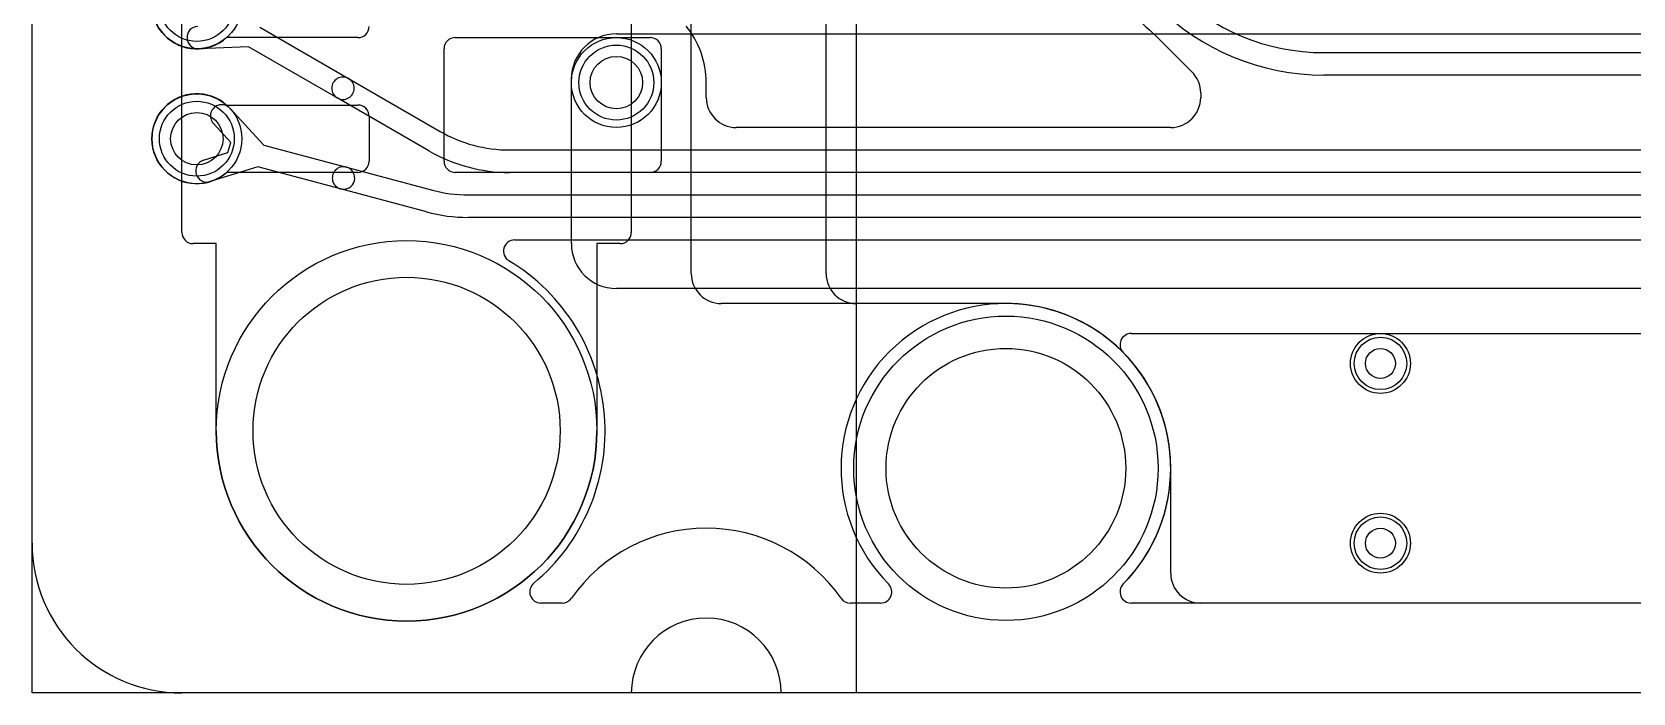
# Model space of a CAD drawing. Extents: x 0 to 57.3, y -1 to 20.5.
# Drawn here: x 0 to 10.69, y 0 to 4.41 of the extents above; entities that cross this region are included whole.
import ezdxf

# ---------------------------------------------------------------- set-up
doc = ezdxf.new("R2010")
doc.units = 0
for name, color, linetype in [('Hole', 1, 'CONTINUOUS'), ('L1', 3, 'CONTINUOUS'), ('L2', 3, 'CONTINUOUS'), ('L3', 3, 'CONTINUOUS'), ('L4', 3, 'CONTINUOUS'), ('Outline', 7, 'CONTINUOUS'), ('PartsArea-A', 111, 'CONTINUOUS'), ('PartsArea-B', 111, 'CONTINUOUS'), ('Resist-A', 2, 'CONTINUOUS'), ('Resist-B', 2, 'CONTINUOUS')]:
    doc.layers.add(name, color=color, linetype=linetype)

msp = doc.modelspace()

# ---------------------------------------------------------------- linework, layer by layer
at = {"layer": 'Hole'}
for centre, radius in [((3.9, 4.075), 0.175), ((1.1, 3.7), 0.175), ((2.5, 1.75), 1.025), ((6.5, 1.5), 0.8), ((9, 2.2), 0.1), ((9, 1), 0.1)]:
    msp.add_circle(centre, radius, dxfattribs=at)
at = {"layer": 'L1'}
for p, q in [((4.4, 2.80004), (4.4, 5.1489)), ((2.175, 4.375), (1.29843, 4.375)), ((2.75, 3.55), (2.75, 4.3)), ((2.825, 4.375), (4.125, 4.375)), ((4.2, 4.3), (4.2, 3.55)), ((1.29843, 3.925), (2.175, 3.925)), ((2.25, 3.85), (2.25, 3.55)), ((2.175, 3.475), (1.29843, 3.475)), ((4.125, 3.475), (2.825, 3.475)), ((6.5, 2.60004), (4.6, 2.60004)), ((7.60004, 0.8), (7.60004, 1.5)), ((17.775, 0.6), (7.80004, 0.6))]:
    msp.add_line(p, q, dxfattribs=at)
for centre, radius in [((1.1, 4.6), 0.3), ((3.9, 4.075), 0.3), ((1.1, 3.7), 0.3), ((9, 2.2), 0.2), ((9, 1), 0.2)]:
    msp.add_circle(centre, radius, dxfattribs=at)
for centre, radius, start, end in [((1.1, 4.6), 0.3, 48.590571, -48.590571), ((2.175, 4.45), 0.075, -90, 0), ((2.825, 4.3), 0.075, 90, 180), ((4.125, 4.3), 0.075, 0, 90), ((1.1, 3.7), 0.3, 48.590571, -48.590571), ((2.175, 3.85), 0.075, 0, 90), ((2.175, 3.55), 0.075, -90, 0), ((2.825, 3.55), 0.075, 180, -90), ((4.125, 3.55), 0.075, -90, 0), ((4.6, 2.80004), 0.2, 180, -90), ((6.5, 1.5), 1.10004, 0, 90), ((7.80004, 0.8), 0.2, 180, -90)]:
    msp.add_arc(centre, radius, start, end, dxfattribs=at)
at = {"layer": 'L2'}
for p, q in [((3.9, 4.4), (22.12366, 4.4)), ((3.6, 3), (3.6, 4.1)), ((23.04634, 2.7), (3.9, 2.7)), ((7.33668, 2.39996), (22.72351, 2.39996)), ((17.77499, 0.60004), (7.33668, 0.60004))]:
    msp.add_line(p, q, dxfattribs=at)
for centre, radius in [((3.9, 4.075), 0.3), ((9, 2.2), 0.2), ((9, 1), 0.2)]:
    msp.add_circle(centre, radius, dxfattribs=at)
for centre, radius, start, end in [((3.9, 4.1), 0.3, 90, 180), ((3.9, 3), 0.3, 180, -90), ((7.33668, 2.32499), 0.07497, 90, -135.399907), ((6.5, 1.5), 1.10004, -44.59671, 44.59671), ((7.33668, 0.67501), 0.07497, 135.399907, -90)]:
    msp.add_arc(centre, radius, start, end, dxfattribs=at)
at = {"layer": 'L3'}
for p, q in [((5.3, 2.80004), (5.3, 5.07496)), ((6.5, 2.60004), (5.5, 2.60004)), ((17.77499, 0.60004), (7.33668, 0.60004))]:
    msp.add_line(p, q, dxfattribs=at)
for centre in [(9, 2.2), (9, 1)]:
    msp.add_circle(centre, 0.2, dxfattribs=at)
for centre, radius, start, end in [((5.5, 2.80004), 0.2, 180, -90), ((6.5, 1.5), 1.10004, -44.59671, 90), ((7.33668, 0.67501), 0.07497, 135.399907, -90)]:
    msp.add_arc(centre, radius, start, end, dxfattribs=at)
at = {"layer": 'L4'}
for p, q in [((1.52008, 4.44407), (2.11267, 4.10193)), ((7.49656, 4.3918), (7.74142, 4.14694)), ((1.44509, 4.31416), (1.11253, 4.30027)), ((2.03767, 3.97203), (1.44509, 4.31416)), ((8.62132, 4.275), (20.8614, 4.275)), ((2.11267, 4.10193), (2.72413, 3.74891)), ((4.50004, 3.97503), (4.50004, 4.075)), ((20.8614, 4.125), (8.62132, 4.125)), ((2.64913, 3.61901), (2.03767, 3.97203)), ((7.8, 4.00552), (7.8, 3.97503)), ((1.32081, 3.90308), (1.54614, 3.6581)), ((1.32616, 3.67569), (1.21041, 3.80154)), ((7.6, 3.77503), (4.70004, 3.77503)), ((1.30799, 3.60797), (1.32616, 3.67569)), ((1.54614, 3.6581), (2.09848, 3.5101)), ((1.14485, 3.55686), (1.30799, 3.60797)), ((3.18662, 3.62499), (21.13578, 3.62499)), ((1.50732, 3.51322), (1.18969, 3.41372)), ((2.05966, 3.36522), (1.50732, 3.51322)), ((2.09848, 3.5101), (2.67188, 3.35647)), ((21.13578, 3.47499), (3.18662, 3.47499)), ((2.63306, 3.21158), (2.05966, 3.36522)), ((2.91128, 3.32495), (21.93349, 3.32495)), ((21.93349, 3.17495), (2.91128, 3.17495)), ((3.22123, 3.02491), (21.93349, 3.02491)), ((3.53823, 0.60004), (3.3969, 0.60004)), ((5.66332, 0.60004), (5.46177, 0.60004)), ((17.77499, 0.60004), (7.33668, 0.60004))]:
    msp.add_line(p, q, dxfattribs=at)
for centre, radius in [((1.1, 4.6), 0.3), ((3.9, 4.075), 0.3), ((1.1, 3.7), 0.3), ((9, 2.2), 0.2), ((9, 1), 0.2)]:
    msp.add_circle(centre, radius, dxfattribs=at)
for centre, radius, start, end in [((8.62132, 5.7), 1.425, -135, -90), ((8.62132, 5.7), 1.575, -135, -90), ((1.1094, 4.3752), 0.075, 92.391987, -87.608137), ((3.9, 4.075), 0.60004, 0, 38.9424), ((8.62132, 5.70001), 1.72505, -134.999765, -130.86738), ((7.44355, 4.33879), 0.07497, 45, 49.132593), ((2.07517, 4.03698), 0.075, 59.999272, -119.999536), ((2.07517, 4.03698), 0.075, -120.000728, 59.999765), ((7.6, 4.00552), 0.2, 0, 45), ((4.70004, 3.97503), 0.2, 180, -90), ((7.6, 3.97503), 0.2, -90, 0), ((1.26561, 3.85231), 0.075, 42.606185, -137.392983), ((3.18662, 4.54999), 0.925, -119.999372, -90), ((1.16727, 3.48529), 0.075, 107.393673, -72.606362), ((3.18662, 4.54999), 1.075, -119.999467, -90), ((2.07907, 3.43766), 0.075, 75.000177, -104.999807), ((2.07907, 3.43766), 0.075, -104.999823, 75.000055), ((2.91128, 4.24995), 0.925, -104.999438, -90), ((2.91128, 4.24995), 1.075, -104.999464, -90), ((3.22123, 2.94994), 0.07497, 90, -121.005697), ((2.5, 1.75), 1.32504, -50.160546, 58.991675), ((6.5, 1.5), 1.10004, -44.59671, -135.40329), ((4.5, 0), 1.10004, 35.062554, 144.937446), ((3.3969, 0.67501), 0.07497, 129.83786, -90), ((5.66332, 0.67501), 0.07497, -90, 44.600093), ((7.33668, 0.67501), 0.07497, 135.399907, -90), ((3.53823, 0.67501), 0.07497, -90, -35.065903), ((5.46177, 0.67501), 0.07497, -144.934097, -90)]:
    msp.add_arc(centre, radius, start, end, dxfattribs=at)
at = {"layer": 'Outline'}
for p, q in [((0, 1), (0, 19)), ((4, 0), (1, 0)), ((18.45, 0), (5, 0))]:
    msp.add_line(p, q, dxfattribs=at)
for centre, radius, start, end in [((1, 1), 1, 180, -90), ((4.5, 0), 0.5, 0, 180)]:
    msp.add_arc(centre, radius, start, end, dxfattribs=at)
at = {"layer": 'PartsArea-A'}
for p, q in [((5.5, 20), (5.5, 0)), ((0, 1), (0, 19)), ((4, 0), (1, 0)), ((5.5, 0), (5, 0))]:
    msp.add_line(p, q, dxfattribs=at)
for centre, radius, start, end in [((1, 1), 1, 180, -90), ((4.5, 0), 0.5, 0, 180)]:
    msp.add_arc(centre, radius, start, end, dxfattribs=at)
at = {"layer": 'PartsArea-B'}
for p, q in [((0, 0), (0, 20)), ((5.5, 20), (5.5, 0)), ((0, 1), (0, 19)), ((57.3, 0), (0, 0)), ((4, 0), (1, 0)), ((5.5, 0), (5, 0))]:
    msp.add_line(p, q, dxfattribs=at)
for centre, radius, start, end in [((1, 1), 1, 180, -90), ((4.5, 0), 0.5, 0, 180)]:
    msp.add_arc(centre, radius, start, end, dxfattribs=at)
at = {"layer": 'Resist-A'}
for p, q in [((1, 3.075), (1, 16.925)), ((4, 16.925), (4, 3.075)), ((1.23, 3), (1.075, 3)), ((1.23, 1.75), (1.23, 3)), ((3.925, 3), (3.77, 3)), ((3.77, 3), (3.77, 1.75))]:
    msp.add_line(p, q, dxfattribs=at)
for centre, radius in [((1.1, 4.6), 0.25), ((3.9, 4.075), 0.25), ((1.1, 3.7), 0.25), ((2.5, 1.75), 1.27), ((6.5, 1.5), 1.016), ((9, 2.2), 0.175), ((9, 1), 0.175)]:
    msp.add_circle(centre, radius, dxfattribs=at)
for centre, radius, start, end in [((1.075, 3.075), 0.075, 180, -90), ((3.925, 3.075), 0.075, -90, 0), ((2.5, 1.75), 1.27, 180, 0)]:
    msp.add_arc(centre, radius, start, end, dxfattribs=at)
at = {"layer": 'Resist-B'}
for centre, radius in [((1.1, 4.6), 0.25), ((3.9, 4.075), 0.25), ((1.1, 3.7), 0.25), ((2.5, 1.75), 1.27), ((6.5, 1.5), 1.016), ((9, 2.2), 0.175), ((9, 1), 0.175)]:
    msp.add_circle(centre, radius, dxfattribs=at)

doc.saveas('drawing.dxf')
